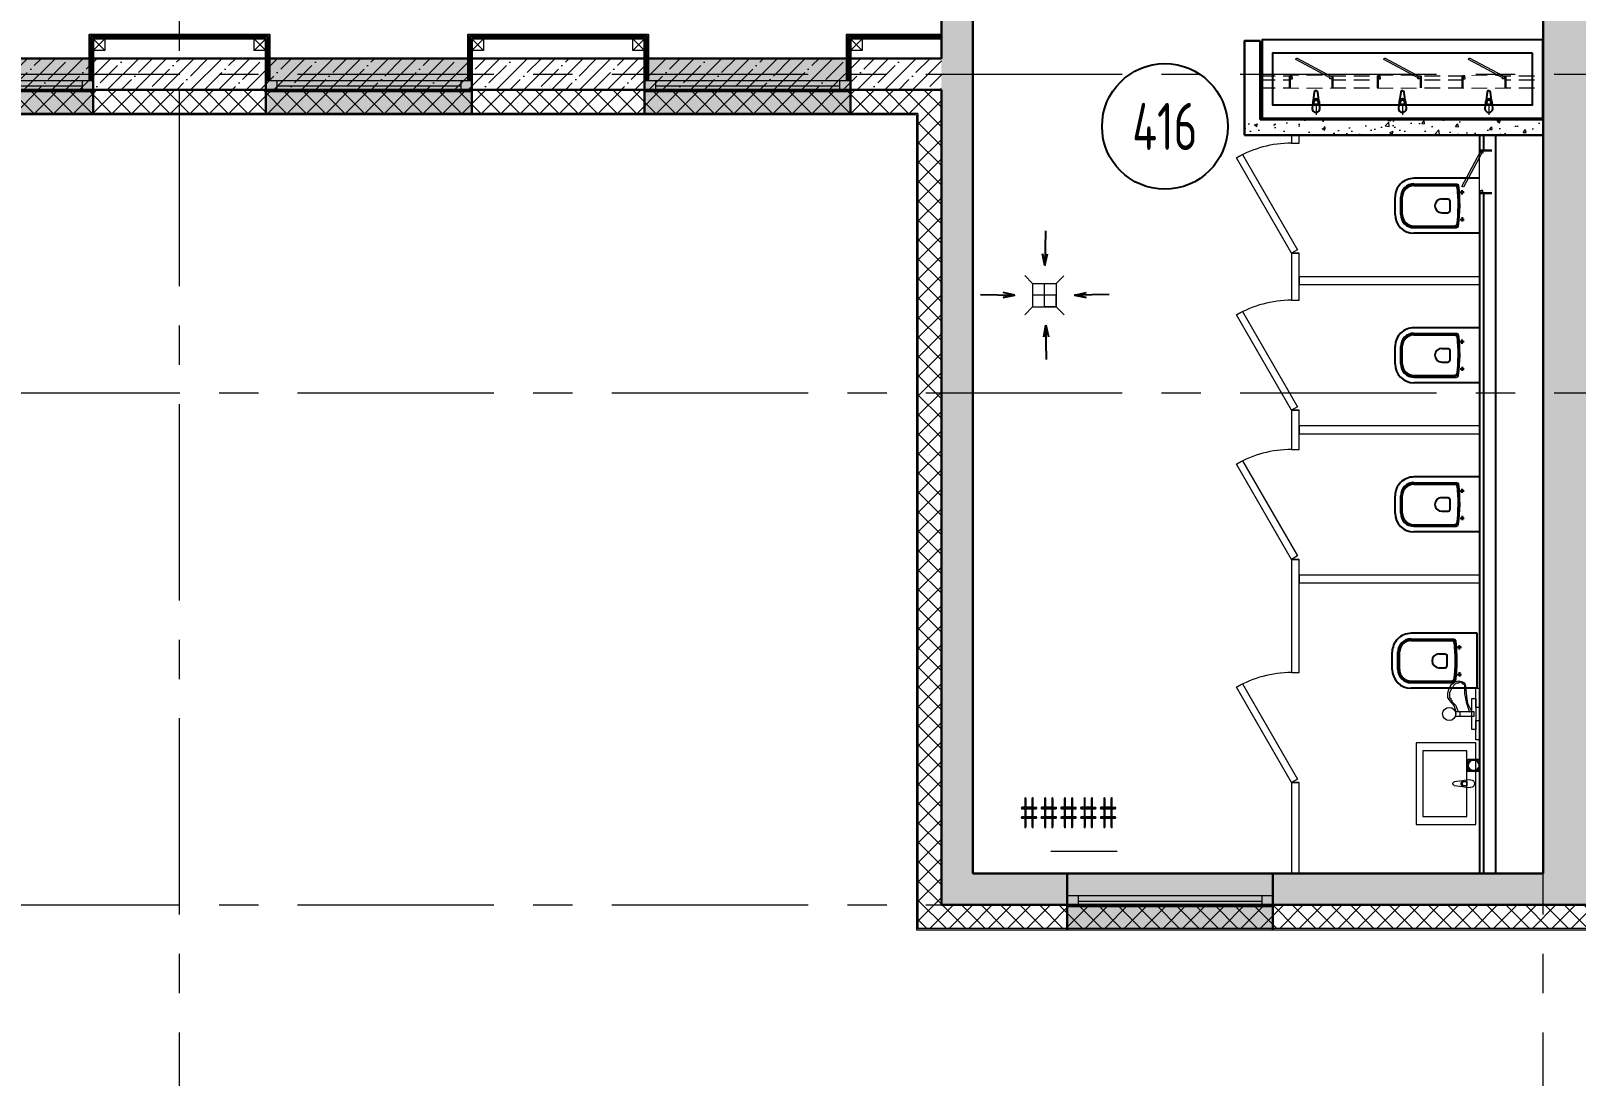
# Model space of a CAD drawing. Header units: millimetres. Extents: x -4447806 to 13389969, y -2188499 to 852203.
# Drawn here: x 4206233 to 4216069, y -611728 to -605074 of the extents above; entities that cross this region are included whole.
import ezdxf
from ezdxf import colors
from ezdxf.entities.mleader import LeaderData, LeaderLine
from ezdxf.enums import TextEntityAlignment as Align
from ezdxf.math import Vec2, Vec3

# ---------------------------------------------------------------- set-up
doc = ezdxf.new("R2010")
doc.units = ezdxf.units.MM
doc.set_wipeout_variables(frame=1)
doc.linetypes.add('ADSK_Штриховая_ш2 п1', pattern=[3, 2, -1])
doc.linetypes.add('CENTER', pattern=[2, 1.25, -0.25, 0.25, -0.25])
for name, color, linetype, lineweight in [('_0', 250, 'Continuous', 9), ('_TEXT', 189, 'Continuous', 30), ('АР_Двери', 175, 'Continuous', 18), ('АР_Маркер экспликации', 239, 'Continuous', 13), ('АР_Навесной фасад', 147, 'Continuous', 5), ('АР_Номер помещения', 1, 'Continuous', 25), ('АР_Окна БЛОК', 250, 'Continuous', 13), ('АР_Оси', 195, 'Continuous', 9), ('АР_Отметки', 250, 'Continuous', 15), ('АР_Перегородки газоблок', 165, 'Continuous', 30), ('АР_Перегородки газоблок_Штрих', 165, 'Continuous', 5), ('АР_Перегородки сантехнические', 216, 'Continuous', 9), ('АР_Помещения_площадь', 19, 'Continuous', 9), ('АР_Сущ Несущая стена', 216, 'Continuous', 30), ('АР_тонкая линия', 250, 'Continuous', 0), ('АР_Утеплитель', 250, 'Continuous', 9), ('АР_Штриховка монолит', 250, 'Continuous', 9), ('Сантехнические приборы', 7, 'Continuous', 9)]:
    doc.layers.add(name, color=color, linetype=linetype, lineweight=lineweight)
for name, color, linetype in [('ТХ_ВК_оборуд.ТХ', 250, 'Continuous'), ('ТХ_ВК_трапы', 5, 'Continuous'), ('ТХ_дозаторы', 7, 'Continuous'), ('ТХ_размеры', 240, 'Continuous'), ('ТХ_сантехника', 253, 'Continuous')]:
    doc.layers.add(name, color=color, linetype=linetype)
doc.styles.add('ISOCPEUR', font='isocpeur.ttf', dxfattribs={"width": 0.7})
doc.styles.get("Standard").update_dxf_attribs({"font": 'arial.ttf'})
pattern_1 = [(45, (3969483.65, -672094.8), (-88.38835, 88.38835), []), (45, (3969572.04, -672094.8), (-88.38835, 88.38835), [156.25, -31.25, 0, -31.25])]

# ---------------------------------------------------------------- blocks, each defined once
blk = doc.blocks.new('*U379')
at = {"layer": 'АР_Номер помещения', "color": 7}
blk.add_circle((-20474.2, 3871.5), 400, dxfattribs=at)
at = {"layer": 'АР_Помещения_площадь', "color": 7}
blk.add_line((-20778.1, -745.3), (-21200.4, -745.3), dxfattribs=at)
at = {"color": 7, "style": 'ISOCPEUR', "width": 0.7, "flags": 1}
blk.add_attdef('КАТЕГОРИЯ', (-499.2, -2092.2), '', height=250, dxfattribs=at)
at = {"layer": 'АР_Номер помещения', "color": 7, "style": 'ISOCPEUR', "width": 0.7}
blk.add_attdef('НОМЕР_ПОМЕЩЕНИЯ', text='', height=300, dxfattribs=at).set_placement((-20474.2, 3871.5), align=Align.MIDDLE_CENTER)
at = {"layer": 'АР_Помещения_площадь', "color": 7, "lineweight": 30, "width": 0.7, "flags": 104}
blk.add_attdef('ИМЯ_ПОМЕЩЕНИЯ', text='', height=100, dxfattribs=at).set_placement((157.6, 1217.1), align=Align.MIDDLE_CENTER)
at = {"layer": 'АР_Помещения_площадь', "color": 7, "style": 'ISOCPEUR', "width": 0.7}
blk.add_attdef('ПЛОЩАДЬ_ПОМЕЩЕНИЯ', text='', height=200, dxfattribs=at).set_placement((-20773.2, -498.8), align=Align.MIDDLE_RIGHT)
blk = doc.blocks.new('*U214')
for p, q in [((0, 0), (0, -50)), ((700, 0), (700, -50))]:
    blk.add_line(p, q)
blk.add_lwpolyline([(0, 0), (606.2, 350), (628.1, 312.1), (21.9, -37.9)], close=True)
blk.add_arc((0, 0), 700, 0, 30)
blk = doc.blocks.new('Из_буфера31843')
for p, q in [((355.9, 103.6), (351.9, 61.7)), ((365.8, 166.1), (359.2, 113.1)), ((363.3, 86.6), (363.3, 101.5)), ((394.6, 113.1), (388, 166.1)), ((390.5, 101.5), (390.5, 86.6)), ((401.9, 61.7), (397.9, 103.6)), ((905.9, 103.6), (901.9, 61.7)), ((915.8, 166.1), (909.2, 113.1)), ((913.3, 86.6), (913.3, 101.5)), ((944.6, 113.1), (938, 166.1)), ((940.5, 101.5), (940.5, 86.6)), ((951.9, 61.7), (947.9, 103.6)), ((1455.8, 103.6), (1451.8, 61.7)), ((1465.7, 166.1), (1459.1, 113.1)), ((1463.2, 86.6), (1463.2, 101.5)), ((1494.5, 113.1), (1487.9, 166.1)), ((1490.4, 101.5), (1490.4, 86.6)), ((1501.8, 61.7), (1497.8, 103.6)), ((390.5, 86.6), (363.3, 86.6)), ((940.5, 86.6), (913.3, 86.6)), ((1490.4, 86.6), (1463.2, 86.6))]:
    blk.add_line(p, q)
at = {"lineweight": 13, "ltscale": 500}
for p, q in [((376.9, 85), (376.9, 22.5)), ((926.9, 85), (926.9, 22.5)), ((1476.9, 85), (1476.9, 22.5))]:
    blk.add_line(p, q, dxfattribs=at)
for points in [[(1819.9, 500), (33.9, 500), (33.9, 0), (1819.9, 0)], [(1754.9, 415), (98.9, 415), (98.9, 85), (1754.9, 85)]]:
    blk.add_lwpolyline(points, close=True)
for centre, major_axis, start_param, end_param in [((376.9, 101.7), (-14.9, -14.9), -1.35736, -0.875625), ((376.9, 101.7), (-14.9, 14.9), 4.498953, 6.496621), ((376.9, 101.5), (-9.62, 9.62), 3.926991, 7.068583), ((376.9, 164.7), (-7.91, 7.91), 4.051589, 6.943986), ((376.9, 101.7), (-14.9, 14.9), 4.017217, 4.498953), ((926.9, 101.7), (-14.9, -14.9), -1.35736, -0.875625), ((926.9, 101.7), (-14.9, 14.9), 4.498953, 6.496621), ((926.9, 101.5), (-9.62, 9.62), 3.926991, 7.068583), ((926.9, 164.7), (-7.91, 7.91), 4.051589, 6.943986), ((926.9, 101.7), (-14.9, 14.9), 4.017217, 4.498953), ((1476.8, 101.7), (-14.9, -14.9), -1.35736, -0.875625), ((1476.8, 101.7), (-14.9, 14.9), 4.498953, 6.496621), ((1476.8, 101.5), (-9.62, 9.62), 3.926991, 7.068583), ((1476.8, 164.7), (-7.91, 7.91), 4.051589, 6.943986), ((1476.8, 101.7), (-14.9, 14.9), 4.017217, 4.498953), ((376.9, 61.7), (-17.7, -17.7), -0.785398, 2.356194), ((926.9, 61.7), (-17.7, -17.7), -0.785398, 2.356194), ((1476.8, 61.7), (-17.7, -17.7), -0.785398, 2.356194)]:
    blk.add_ellipse(centre, major_axis=major_axis, ratio=1, start_param=start_param, end_param=end_param)
blk = doc.blocks.new('унитаз поликлиники')
for p, q in [((0, 175), (0, -175)), ((0, 175), (420, 175)), ((112.4, 73.1), (112.4, 100.2)), ((420, 138.7), (149.6, 138.7)), ((420, 129), (156.8, 128.7)), ((125.6, 86.7), (99.5, 86.7)), ((191.9, -33.7), (191.9, 33.7)), ((242.4, 43.7), (201.9, 43.7)), ((494, 57.1), (494, -57.1)), ((504, 55), (504, -55)), ((540, 55), (540, -55)), ((125.5, -86.5), (99.4, -86.5)), ((112.3, -73), (112.3, -100.1)), ((242.4, -43.7), (201.9, -43.7)), ((0, -175), (420, -175)), ((420, -139), (147.9, -138.7)), ((420, -129), (155.2, -128.7))]:
    blk.add_line(p, q)
for centre, radius, start, end in [((420, 55), 120, 0, 90), ((420.5, 55.2), 83.5, 359.86187, 90.33349), ((420, 55), 74, 0, 90), ((242.4, 0), 43.7, 270, 90), ((420, -55), 120, 270, 0), ((420, -55), 84, 270, 0), ((420, -55), 74, 270, 358.40182)]:
    blk.add_arc(centre, radius, start, end)
at = {"extrusion": (0, 0, -1)}
for centre, major_axis, ratio, start_param, end_param in [((1158.1, 0), (-731, -726.4), 0.993775, 0.659849, 0.910919), ((984.1, 0), (-23.4, -941.4), 0.89728, 1.422258, 1.677847), ((149.5, 127.3), (-5.6, -10.5), 0.821373, 1.269211, 2.570669), ((154.4, 119.8), (-5.61, -7.72), 0.798093, 1.232924, 2.686723), ((112.4, 86.8), (3.55, 3.55), 1, 5.504025, 11.78721), ((201.9, -33.5), (4.12, -9.49), 0.964797, 0.42926, 1.943413), ((147.9, -127.5), (5.4, -10.4), 0.836443, 0.56114, 1.877577), ((155.2, -117.5), (5.3, -10.4), 0.842984, 0.549902, 1.8819)]:
    blk.add_ellipse(centre, major_axis=major_axis, ratio=ratio, start_param=start_param, end_param=end_param, dxfattribs=at)
for centre, major_axis, ratio, start_param, end_param in [((201.9, 33.5), (4.12, 9.49), 0.964797, 0.42926, 1.943413), ((112.3, -86.6), (3.54, -3.55), 1, 5.504025, 11.78721)]:
    blk.add_ellipse(centre, major_axis=major_axis, ratio=ratio, start_param=start_param, end_param=end_param)
blk = doc.blocks.new('Из_буфера27431')
at = {"linetype": 'Continuous', "lineweight": 5}
for p, q in [((-138.5, 11.1), (-85.6, 17.7)), ((-138.5, 11.1), (-85.6, 17.7)), ((-76.1, 21), (-34.1, 25)), ((-76.1, 21), (-34.1, 25)), ((-59, 13.6), (-73.9, 13.6)), ((-59, 13.6), (-73.9, 13.6)), ((-59, -13.6), (-59, 13.6)), ((-59, -13.6), (-59, 13.6)), ((-85.6, -17.7), (-138.5, -11.1)), ((-85.6, -17.7), (-138.5, -11.1)), ((-34.1, -25), (-76.1, -21)), ((-34.1, -25), (-76.1, -21)), ((-73.9, -13.6), (-59, -13.6)), ((-73.9, -13.6), (-59, -13.6))]:
    blk.add_line(p, q, dxfattribs=at)
for points in [[(0, -260), (-380, -260), (-380, 260), (0, 260)], [(-59, -210), (-339.1, -210), (-339.1, 210), (-59, 210)], [(-59, -210), (-339.1, -210), (-339.1, 210), (-59, 210)]]:
    blk.add_lwpolyline(points, close=True, dxfattribs=at)
for centre, radius, start, end in [((-137.1, 0), 11.2, 97.13892, 262.86108), ((-137.1, 0), 11.2, 97.13892, 262.86108), ((-74.2, 0), 21.1, 122.77103, 237.22897), ((-74.2, 0), 21.1, 122.77103, 237.22897), ((-73.9, 0), 13.6, 90, 270), ((-73.9, 0), 13.6, 90, 270), ((-74.2, 0), 21.1, 95.16961, 122.77103), ((-74.2, 0), 21.1, 95.16961, 122.77103), ((-34.1, 0), 25, 270, 90), ((-34.1, 0), 25, 270, 90), ((-74.2, 0), 21.1, 237.22897, 264.83039), ((-74.2, 0), 21.1, 237.22897, 264.83039)]:
    blk.add_arc(centre, radius, start, end, dxfattribs=at)
blk = doc.blocks.new('111')
at = {"layer": 'Сантехнические приборы'}
blk.add_line((293830.2, -128587.4), (293830.2, -128612.4), dxfattribs=at)
at = {"layer": 'Сантехнические приборы', "lineweight": 0}
for points in [[(293831.4, -128401.9), (293857.1, -128401.9), (293857.1, -128524), (293831.4, -128524)], [(293857.1, -128466.2), (293882.8, -128466.2), (293882.8, -128665.3), (293857.1, -128665.3)], [(293869.9, -128549.7), (293985.5, -128549.7), (293985.5, -128581.8), (293869.9, -128581.8)], [(293985.5, -128581.8), (293959.8, -128581.8), (293959.8, -128549.7), (293985.5, -128549.7)], [(293831.4, -128607.5), (293857.1, -128607.5), (293857.1, -128729.5), (293831.4, -128729.5)]]:
    blk.add_lwpolyline(points, close=True, dxfattribs=at)
for points in [[(293882.8, -128581.8), (293908.4, -128633.2), (293914.9, -128678.1), (293921.3, -128742.3), (293927.7, -128761.6), (293940.6, -128768), (293966.2, -128774.5), (293991.9, -128768), (294017.6, -128748.8), (294030.5, -128723.1), (294036.9, -128697.4), (294036.9, -128671.7), (294024.1, -128652.4), (293998.4, -128620.3), (293985.5, -128581.8)], [(293895.6, -128575.4), (293902, -128594.6), (293914.9, -128633.2), (293921.3, -128665.3), (293927.7, -128697.4), (293927.7, -128716.6), (293927.7, -128729.5), (293927.7, -128735.9), (293927.7, -128742.3), (293927.7, -128748.8), (293934.1, -128755.2), (293940.6, -128755.2), (293940.6, -128761.6), (293947, -128761.6), (293953.4, -128768), (293959.8, -128768), (293966.2, -128768), (293966.2, -128761.6), (293972.7, -128761.6), (293979.1, -128761.6), (293991.9, -128755.2), (293998.4, -128748.8), (294004.8, -128735.9), (294011.2, -128729.5), (294017.6, -128716.6), (294024.1, -128703.8), (294024.1, -128697.4), (294024.1, -128691), (294024.1, -128684.5), (294024.1, -128678.1), (294024.1, -128671.7), (294017.6, -128665.3), (294017.6, -128658.8), (294011.2, -128652.4), (294011.2, -128646), (293998.4, -128633.2), (293985.5, -128620.3), (293979.1, -128601), (293972.7, -128588.2), (293972.7, -128581.8)]]:
    blk.add_lwpolyline(points, dxfattribs=at)
for points in [[(293985.5, -128568.9), (293985.5, -128543.2), (294004.8, -128524), (294024.1, -128524)], [(294024.1, -128524), (294049.7, -128524), (294069, -128543.2), (294069, -128568.9)], [(294024.1, -128607.5), (294004.8, -128607.5), (293985.5, -128588.2), (293985.5, -128568.9)], [(294069, -128568.9), (294069, -128588.2), (294049.7, -128607.5), (294024.1, -128607.5)]]:
    blk.add_open_spline(points, degree=3, dxfattribs=at)
blk = doc.blocks.new('A$C500e89c7')
at = {"ltscale": 100}
blk.add_circle((-36.5, 37.3), 35.3, dxfattribs=at)
at = {"layer": 'ТХ_дозаторы', "ltscale": 100}
blk.add_lwpolyline([(-73, 74.7), (0, 74.7), (0, 0), (-73, 0)], close=True, dxfattribs=at)
blk = doc.blocks.new('A$C3079c8b3')
at = {"layer": 'АР_Перегородки газоблок', "color": 0, "lineweight": 25, "ltscale": 100}
for points in [[(33797.8, -16924.6), (33797.8, -12223.4)], [(33822.8, -16924.6), (33822.8, -12223.4)], [(33897.8, -12223.4), (33897.8, -16924.6)]]:
    blk.add_lwpolyline(points, dxfattribs=at)
blk = doc.blocks.new('A$Ce02d65bd')
at = {"ltscale": 100}
for points in [[(0, 0), (0, 75), (75, 75), (75, 0), (0, 0)], [(0, 0), (75, 75)], [(0, 75), (75, 0)]]:
    blk.add_lwpolyline(points, dxfattribs=at)
blk = doc.blocks.new('_DotSmall')
at = {"color": 0, "linetype": 'ByBlock', "const_width": 0.5}
blk.add_lwpolyline([(-0.0625, 0, 1), (0.0625, 0, 1)], format="xyb", close=True, dxfattribs=at)
blk = doc.blocks.new('Трап ТХ')
at = {"layer": 'ТХ_ВК_трапы', "color": 5, "lineweight": 0}
for p, q in [((305243.2, -196674.3), (305292.9, -196724.5)), ((305292.9, -196724.5), (305292.9, -196874.5)), ((305292.9, -196724.5), (305442.2, -196724.5)), ((305367.6, -196874.5), (305367.6, -196724.5)), ((305491.2, -196675.5), (305442.2, -196724.5)), ((305442.2, -196724.5), (305442.2, -196874.5)), ((305442.2, -196799.5), (305292.9, -196799.5)), ((305442.2, -196874.5), (305442.2, -196799.5)), ((305243.2, -196924.3), (305292.9, -196874.5)), ((305292.9, -196874.5), (305442.2, -196874.5)), ((305442.2, -196874.5), (305367.6, -196874.5)), ((305493.2, -196925.5), (305442.2, -196874.5))]:
    blk.add_line(p, q, dxfattribs=at)
blk = doc.blocks.new('A$C985b353d')
at = {"layer": 'ТХ_ВК_трапы', "ltscale": 100}
for p, q in [((6.4, 408.7), (2.2, 189.2)), ((2.2, 189.2), (-11.2, 263.5)), ((-11.2, 263.5), (2.2, 189.2)), ((2.2, 189.2), (19.8, 264.3)), ((-407.4, 3.3), (-187.9, -0.9)), ((-187.9, -0.9), (-263, 16.7)), ((192.3, -0.9), (267.4, 16.7)), ((411.8, 3.3), (192.3, -0.9)), ((-187.9, -0.9), (-262.2, -14.3)), ((-262.2, -14.3), (-187.9, -0.9)), ((192.3, -0.9), (266.6, -14.3)), ((266.6, -14.3), (192.3, -0.9)), ((9.7, -190.8), (-3.8, -265.2)), ((-3.8, -265.2), (9.7, -190.8)), ((13.8, -410.3), (9.7, -190.8)), ((9.7, -190.8), (27.3, -265.9))]:
    blk.add_line(p, q, dxfattribs=at)
blk = doc.blocks.new('*U552')
at = {"true_color": 0xffffff}
h = blk.add_hatch(color=7, dxfattribs=at)
h.dxf.hatch_style = 1
h.paths.add_polyline_path([(-1310, -140), (0, -140), (0, 220), (-1310, 220)])
at = {"lineweight": 30}
for p, q in [((-1310, -140), (-1310, 220)), ((0, -140), (0, 220))]:
    blk.add_line(p, q, dxfattribs=at)
for p, q in [((0, 220), (-1310, 220)), ((-1310, 70), (0, 70)), ((-1310, 0), (0, 0)), ((-1240, 0), (-1240, 70)), ((-1240, 35), (-70, 35)), ((-70, 0), (-70, 70)), ((-1310, -140), (0, -140)), ((-1310, -140), (-1310, -140)), ((-1310, -140), (-1310, -140)), ((0, -140), (0, -140)), ((0, -140), (0, -140))]:
    blk.add_line(p, q)
blk = doc.blocks.new('*U718')
at = {"color": 7}
blk.add_wipeout([(-565, 60), (445, 60), (445, -218), (-565, -218)], dxfattribs=at)
for p, q in [((-530, 60), (-565, 60)), ((-550, 60), (-550, -10)), ((-550, -10), (-550, 60)), ((-510, 60), (-530, 60)), ((-510, 20), (-510, 60)), ((-500, 20), (-510, 20)), ((-500, -10), (-500, 20)), ((380, -10), (380, 20)), ((380, 20), (390, 20)), ((390, 20), (390, 60)), ((390, 60), (410, 60)), ((410, 60), (445, 60)), ((430, 60), (430, -10)), ((430, -10), (430, 60)), ((-565, -10), (-530, -10)), ((-530, -10), (-500, -10)), ((410, -10), (380, -10)), ((445, -10), (410, -10))]:
    blk.add_line(p, q)
at = {"lineweight": 30}
for p, q in [((-565, 60), (-565, -218)), ((445, 60), (445, -218))]:
    blk.add_line(p, q, dxfattribs=at)
blk.add_lwpolyline([(389, 60), (370, 25), (-424, 448), (-406, 483)], close=True)

msp = doc.modelspace()

# ---------------------------------------------------------------- hatches: boundary and pattern name
at = {"layer": 'АР_Перегородки газоблок_Штрих', "ltscale": 100}
h = msp.add_hatch(dxfattribs=at)
h.set_pattern_fill('AR-CONC', color=256, scale=30)
h.set_pattern_definition([(50, (3969483.65, -672094.8), (215.17805, -18.82564), [22.5, -247.5]), (355, (3969483.65, -672094.8), (-41.6254, 225.65764), [18, -198]), (100.45144, (3969501.59, -672096.37), (173.55265, 206.832), [19.12206, -210.34263]), (46.1842, (3969483.65, -672034.8), (320.1724, -49.65578), [33.75, -371.25]), (96.63564, (3969510.34, -672038.94), (280.3986, 292.23558), [28.6831, -315.51413]), (351.18416, (3969483.65, -672034.8), (280.3986, 292.2356), [27, -297]), (21, (3969513.65, -672049.8), (179.07212, -120.78567), [22.5, -247.5]), (326, (3969513.65, -672049.8), (72.9946, 217.54501), [18, -198]), (71.451445, (3969528.58, -672059.86), (252.06671, 96.75935), [19.12206, -210.34263]), (37.5, (3969483.654, -672094.8), (3.647957, 99.868156), [0, -195.6, 0, -201, 0, -198.75]), (7.5, (3969483.65, -672094.8), (78.92086, 118.323514), [0, -114.6, 0, -191.1, 0, -75.75]), (327.5, (3969416.754, -672094.8), (160.14673, -6.766462), [0, -75, 0, -234, 0, -310.5]), (317.5, (3969386.75, -672094.8), (174.95585, 30.031495), [0, -97.5, 0, -155.4, 0, -220.5])])
h.paths.add_polyline_path([(4215859.269, -605637.865), (4213958.269, -605637.865), (4213958.269, -605737.865), (4215457.049, -605737.865), (4215457.001, -605739.396), (4215557.025, -605739.396), (4215557.025, -605737.865), (4215859.269, -605737.865)])
at = {"layer": 'АР_Утеплитель', "ltscale": 100}
h = msp.add_hatch(dxfattribs=at)
h.set_pattern_fill('ANSI37', color=256, scale=700)
h.set_pattern_definition([(45, (3219397.64, -567735.58), (-61.871843, 61.871843), []), (135, (3219397.64, -567735.58), (-61.871843, -61.871843), [])])
h.paths.add_polyline_path([(4233009.285, -607279.115), (4226659.269, -607279.115), (4226659.269, -589409.115), (4216159.269, -589409.115), (4216159.269, -585444.115), (4181359.269, -585444.115), (4181359.269, -589409.115), (4176384.086, -589409.115), (4176384.086, -589259.115), (4181209.269, -589259.115), (4181209.269, -585294.115), (4216309.269, -585294.115), (4216309.269, -589259.115), (4226809.269, -589259.115), (4226809.269, -607129.115), (4233159.285, -607129.115), (4233159.253, -617139.115), (4219759.269, -617139.115), (4219759.269, -610789.115), (4211879.269, -610789.115), (4211879.269, -605599.115), (4203643.966, -605599.115), (4203643.966, -605849.115), (4203493.966, -605849.115), (4203493.966, -605449.115), (4212029.269, -605449.115), (4212029.269, -610639.115), (4219909.269, -610639.115), (4219909.269, -616989.115), (4233009.253, -616989.115)])
at = {"layer": 'АР_Штриховка монолит', "ltscale": 100}
h = msp.add_hatch(dxfattribs=at)
h.set_pattern_fill('ANSI35', color=256, scale=500)
h.set_pattern_definition(pattern_1)
h.paths.add_polyline_path([(4219909.366, -610439.115), (4216159.366, -610439.115), (4216159.269, -604953.434), (4215859.269, -604953.434), (4215859.366, -610439.115), (4212229.366, -610439.115), (4212229.366, -603652.856), (4215859.366, -603652.856), (4215859.366, -603823.437), (4216159.366, -603823.437), (4216159.367, -603492.854), (4215439.133, -603492.856), (4215439.127, -601099.115), (4216159.366, -601099.115), (4216159.269, -600186.633), (4215859.269, -600186.633), (4215859.366, -600899.115), (4214879.127, -600899.104), (4214879.127, -601099.115), (4215279.127, -601099.115), (4215279.127, -603492.856), (4212229.366, -603492.856), (4212229.366, -601099.115), (4214879.127, -601099.115), (4214879.127, -600899.104), (4212229.269, -600899.115), (4212229.269, -600096.633), (4212029.269, -600096.633), (4212029.269, -600899.115), (4206232.665, -600899.125), (4206232.665, -601099.125), (4212029.366, -601099.115), (4212029.366, -610639.115), (4219909.366, -610639.115)])
h = msp.add_hatch(dxfattribs=at)
h.set_pattern_fill('ANSI35', color=256, scale=500)
h.set_pattern_definition(pattern_1)
h.paths.add_polyline_path([(4212029.269, -605249.115), (4200851.289, -605249.115), (4200851.289, -605449.115), (4203093.966, -605449.115), (4203093.966, -605849.115), (4203493.966, -605849.115), (4203493.966, -605449.115), (4212029.269, -605449.115)])

# ---------------------------------------------------------------- linework, layer by layer
for points in [[(4207754.269, -605388.702), (4207754.269, -605099.535), (4206604.269, -605099.535), (4206604.269, -605388.702)], [(4207741.769, -605388.702), (4207741.769, -605112.035), (4206616.769, -605112.035), (4206616.769, -605388.702)], [(4207729.269, -605369.047), (4207729.269, -605124.535), (4206629.269, -605124.535), (4206629.269, -605331.459)], [(4210164.269, -605388.702), (4210164.269, -605099.535), (4209014.269, -605099.535), (4209014.269, -605388.702)], [(4210151.769, -605388.702), (4210151.769, -605112.035), (4209026.769, -605112.035), (4209026.769, -605388.702)], [(4210139.269, -605369.047), (4210139.269, -605124.535), (4209039.269, -605124.535), (4209039.269, -605331.459)], [(4212029.269, -605099.535), (4211424.269, -605099.535), (4211424.269, -605388.702)], [(4212029.269, -605112.035), (4211436.769, -605112.035), (4211436.769, -605388.702)], [(4212029.269, -605124.535), (4211449.269, -605124.535), (4211449.269, -605331.459)]]:
    msp.add_lwpolyline(points)
at = {"layer": 'АР_Навесной фасад', "ltscale": 100}
for p, q in [((4211879.269, -605599.115), (4203643.966, -605599.115)), ((4211869.269, -605609.115), (4203653.966, -605609.115)), ((4211869.269, -605609.115), (4211869.269, -610799.115)), ((4211879.269, -605599.115), (4211879.269, -610789.115)), ((4219749.269, -610799.115), (4211869.269, -610799.115)), ((4219759.269, -610789.115), (4211879.269, -610789.115))]:
    msp.add_line(p, q, dxfattribs=at)
at = {"layer": 'АР_Оси', "linetype": 'CENTER', "ltscale": 1000}
for p, q in [((4207179.269, -618700.387), (4207179.269, -584392.909)), ((4215859.269, -618700.387), (4215859.269, -584392.909)), ((4151930.513, -605349.115), (4235527.678, -605349.115)), ((4151930.513, -607379.115), (4235527.678, -607379.115)), ((4151930.513, -610639.115), (4235527.678, -610639.115))]:
    msp.add_line(p, q, dxfattribs=at)
at = {"layer": 'АР_Перегородки газоблок', "ltscale": 100}
for points in [[(4213958.269, -605737.865), (4213958.269, -605137.865), (4214058.269, -605137.865)], [(4214058.269, -605637.865), (4214058.269, -605137.865)], [(4213958.269, -605737.865), (4213958.269, -605637.865)], [(4214058.269, -605637.865), (4215859.269, -605637.865)], [(4215562.025, -605737.865), (4213958.269, -605737.865)], [(4215859.269, -605737.865), (4215557.025, -605737.865)]]:
    msp.add_lwpolyline(points, dxfattribs=at)
at = {"layer": 'АР_Перегородки сантехнические', "lineweight": 0}
for points in [[(4214257.025, -605789.115), (4214307.025, -605789.115), (4214307.025, -605739.115), (4214257.025, -605739.115)], [(4214257.025, -606789.115), (4214307.025, -606789.115), (4214307.025, -606489.115), (4214257.025, -606489.115)], [(4215457.025, -606689.115), (4215457.025, -606639.115), (4214307.025, -606639.115), (4214307.025, -606689.115)], [(4214257.025, -607739.115), (4214307.025, -607739.115), (4214307.025, -607489.115), (4214257.025, -607489.115)], [(4215457.025, -607639.115), (4215457.025, -607589.115), (4214307.025, -607589.115), (4214307.025, -607639.115)], [(4214257.025, -609159.563), (4214307.025, -609159.563), (4214307.025, -608439.115), (4214257.025, -608439.115)], [(4215457.025, -608589.115), (4215457.025, -608539.115), (4214307.025, -608539.115), (4214307.025, -608589.115)], [(4214257.025, -610439.115), (4214307.025, -610439.115), (4214307.025, -609859.563), (4214257.025, -609859.563)]]:
    msp.add_lwpolyline(points, close=True, dxfattribs=at)
at = {"layer": 'АР_Сущ Несущая стена', "ltscale": 100}
for p, q in [((4212029.269, -605249.115), (4212029.269, -601099.115)), ((4212229.269, -610439.115), (4212229.269, -603652.856)), ((4215859.269, -604953.434), (4215859.269, -610438.99)), ((4200851.289, -605249.115), (4212029.269, -605249.115)), ((4203493.966, -605449.115), (4212029.269, -605449.115)), ((4212029.269, -610639.115), (4212029.269, -605449.115)), ((4215859.269, -610439.115), (4212229.269, -610439.115)), ((4219909.269, -610639.115), (4212029.269, -610639.115))]:
    msp.add_line(p, q, dxfattribs=at)
at = {"layer": 'АР_тонкая линия', "linetype": 'ADSK_Штриховая_ш2 п1', "ltscale": 50}
for points in [[(4214053.831, -605385.759), (4215856.104, -605385.807)], [(4214053.831, -605435.759), (4215856.103, -605435.807)], [(4214053.832, -605360.759), (4215856.104, -605360.807)]]:
    msp.add_lwpolyline(points, dxfattribs=at)

# ---------------------------------------------------------------- block references
at = {"layer": '_0', "color": 1, "lineweight": -3, "ltscale": 500, "rotation": 180}
for p in [(4206704.269, -605124.535), (4207729.269, -605124.535), (4209114.269, -605124.535), (4210139.269, -605124.535), (4211524.269, -605124.535)]:
    msp.add_blockref('A$Ce02d65bd', p, dxfattribs=at)
at = {"layer": '_TEXT', "ltscale": 500}
msp.add_blockref('A$C3079c8b3', (4181659.269, -593514.469), dxfattribs=at)
at = {"layer": 'АР_Двери', "lineweight": 30, "rotation": 90.00000000000001}
for p in [(4214257.025, -606489.115), (4214257.025, -607489.115), (4214257.025, -608439.115), (4214257.025, -609859.563)]:
    msp.add_blockref('*U214', p, dxfattribs=at)
at = {"layer": 'АР_Маркер экспликации', "color": 7}
ref = msp.add_blockref('*U379', (4233925.707, -609554.036), dxfattribs=at)
ref.add_attrib('НОМЕР_ПОМЕЩЕНИЯ', '416', dxfattribs={"layer": 'АР_Номер помещения', "color": 7, "height": 300, "style": 'ISOCPEUR', "width": 0.7}).set_placement((4213451.465, -605682.558), align=Align.MIDDLE_CENTER)
ref.add_attrib('ПЛОЩАДЬ_ПОМЕЩЕНИЯ', '#####', dxfattribs={"layer": 'АР_Помещения_площадь', "color": 7, "height": 200, "style": 'ISOCPEUR', "width": 0.7}).set_placement((4213152.538, -610052.792), align=Align.MIDDLE_RIGHT)
at = {"layer": 'АР_Окна БЛОК', "xscale": -1, "rotation": 180}
for p in [(4206629.269, -605389.115), (4209039.269, -605389.115), (4211449.269, -605389.115), (4214139.269, -610579.115)]:
    msp.add_blockref('*U552', p, dxfattribs=at)
at = {"layer": 'АР_тонкая линия', "ltscale": 500}
msp.add_blockref('A$C985b353d', (4212684.26, -606756.823), dxfattribs=at)
at = {"layer": 'ТХ_ВК_оборуд.ТХ'}
msp.add_blockref('Трап ТХ', (3907316.701, -409957.294), dxfattribs=at)
at = {"layer": 'ТХ_дозаторы', "ltscale": 100}
msp.add_blockref('A$C500e89c7', (4215454.063, -609787.799), dxfattribs=at)
at = {"layer": 'ТХ_размеры', "rotation": 180}
msp.add_blockref('111', (4509288.397, -737989.064), dxfattribs=at)
at = {"layer": 'ТХ_сантехника'}
msp.add_blockref('Из_буфера31843', (4214036.887, -605630.227), dxfattribs=at)
at = {"layer": 'ТХ_сантехника', "rotation": 180}
for p in [(4215457.025, -606187.865), (4215457.025, -607139.115), (4215457.025, -608089.115), (4215438.55, -609084.524)]:
    msp.add_blockref('унитаз поликлиники', p, dxfattribs=at)
at = {"layer": 'ТХ_сантехника', "ltscale": 100, "xscale": -1, "rotation": 180}
msp.add_blockref('Из_буфера27431', (4215431.977, -609866.656), dxfattribs=at)

# ---------------------------------------------------------------- leaders
at = {"layer": 'АР_Отметки'}
ml = msp.add_multileader_mtext('Standard', dxfattribs=at)
ml.set_content('+11,900', color=256, style='ISOCPEUR')
ml.set_leader_properties(color=256, linetype='Continuous', lineweight=-1)
ml.set_arrow_properties(name='DOTSMALL')
ml.build(insert=Vec2(0, 0))
ml.multileader.update_dxf_attribs({"has_text_frame": 1, "text_left_attachment_type": 4, "text_right_attachment_type": 4, "dogleg_length": 100, "arrow_head_size": 180})
ctx = ml.context
ctx.base_point, ctx.char_height, ctx.arrow_head_size, ctx.landing_gap_size, ctx.plane_origin = Vec3(4224115.308, -615082.206), 250, 180, 50, Vec3(4249351.225, -627229.733)
ctx.left_attachment, ctx.right_attachment = 4, 4
notes = []
notes.append((ctx, [(0, (0, 0, 0), (0, 0), (1, 0), 1, [])]))
ctx.mtext.insert, ctx.mtext.rotation, ctx.mtext.width, ctx.mtext.line_spacing_style, ctx.mtext.flow_direction = Vec3(4224165.308, -614748.873), 6.28318531, 852.69703, 2, 5
for ctx, leaders in notes:
    for number, flags, end, landing, length, lines in leaders:
        leader = LeaderData()
        leader.index, (leader.has_last_leader_line, leader.has_dogleg_vector, leader.attachment_direction) = number, flags
        leader.last_leader_point, leader.dogleg_vector, leader.dogleg_length = Vec3(end), Vec3(landing), length
        for number, points, colour, breaks in lines:
            line = LeaderLine()
            line.index, line.vertices, line.color, line.breaks = number, Vec3.list(points), colors.encode_raw_color(colour), breaks
            leader.lines.append(line)
        ctx.leaders.append(leader)

# ---------------------------------------------------------------- next in the draw order: block references
at = {"layer": 'АР_Двери', "xscale": 0.2701273999331003, "yscale": 0.2701273999331003, "zscale": 0.2701273999331003}
for p, rotation in [((4214399.368, -605376.994), 0.002280706094175932), ((4214959.672, -605376.994), 0.002280706094175932), ((4215498.974, -605377.013), 0.002280706094175932), ((4215473.237, -605955.599), 90.00228070609417)]:
    msp.add_blockref('*U718', p, dxfattribs=dict(at, rotation=rotation))

doc.saveas('drawing.dxf')
